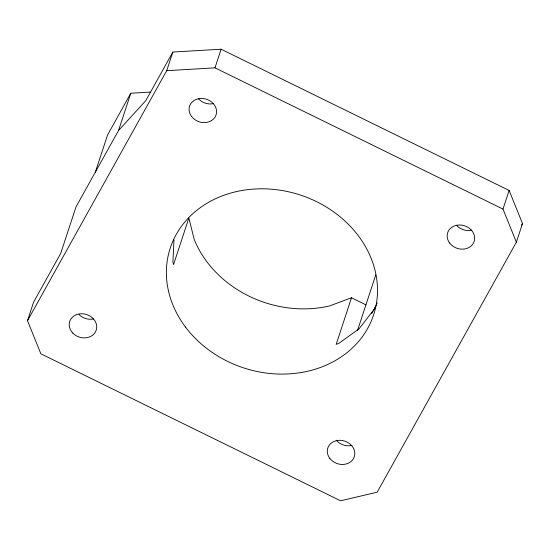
<?xml version="1.0" encoding="UTF-8"?>
<svg xmlns="http://www.w3.org/2000/svg" width="550" height="550" viewBox="0 0 550 550"><rect width="100%" height="100%" fill="white"/><g stroke="black" fill="none" stroke-linecap="round" stroke-linejoin="round"><path stroke-width="0.82" d="M173.993 239.841L172.913 262.082L173.546 264.605L188.863 218.02L194.239 239.504A107.023 90.963 18.2 0 0 329.636 305.903L351.498 297.777L365.922 304.851M118.546 130.488L145.764 100.671L172.831 52.057L221.114 49.211L509.121 190.451L522.5 223.534L516.374 242.172L377.169 492.202L340.594 500.789L40.879 353.808L27.5 320.726L33.626 302.087L60.693 253.468L76.01 206.883L118.546 130.488L130.79 93.239L150.507 92.084M95.343 172.157L107.594 134.908L130.79 93.239M27.5 320.726L166.698 70.689L172.831 52.057M166.698 70.689L214.988 67.843L221.114 49.211M351.498 297.777L336.181 344.362L338.745 343.406L359.033 328.838L373.808 309.76A107.023 90.963 18.2 0 0 377.197 302.906M357.473 330.55L375.774 274.89M516.374 242.172L502.996 209.083L509.121 190.451M371.738 313.486L375.478 306.769M521.668 225.032L522.5 223.534M214.988 67.843L502.996 209.083M93.521 318.945A13.963 11.866 18.2 0 1 78.98 314.497M351.904 445.445A13.963 11.866 18.2 0 1 336.339 440.248M471.769 230.141A13.963 11.866 18.2 0 1 456.665 225.466M213.682 103.572A13.963 11.866 18.2 0 1 198.571 98.897M185.556 327.14A107.023 90.963 18.2 0 0 367.682 328.398A107.023 90.963 18.2 0 0 262.577 188.801A107.023 90.963 18.2 0 0 185.556 327.14M191.558 116.469A13.963 11.866 18.2 0 0 215.311 116.634A13.963 11.866 18.2 0 0 201.603 98.422A13.963 11.866 18.2 0 0 191.558 116.469M449.646 243.038A13.963 11.866 18.2 0 0 473.406 243.203A13.963 11.866 18.2 0 0 459.697 224.991A13.963 11.866 18.2 0 0 449.646 243.038M72.854 333.135A13.963 11.866 18.2 0 0 96.113 330.488A13.963 11.866 18.2 0 0 79.908 313.83A13.963 11.866 18.2 0 0 72.854 333.135M329.78 458.342A13.963 11.866 18.2 0 0 353.54 458.507A13.963 11.866 18.2 0 0 339.824 440.296A13.963 11.866 18.2 0 0 329.78 458.342"/></g></svg>
